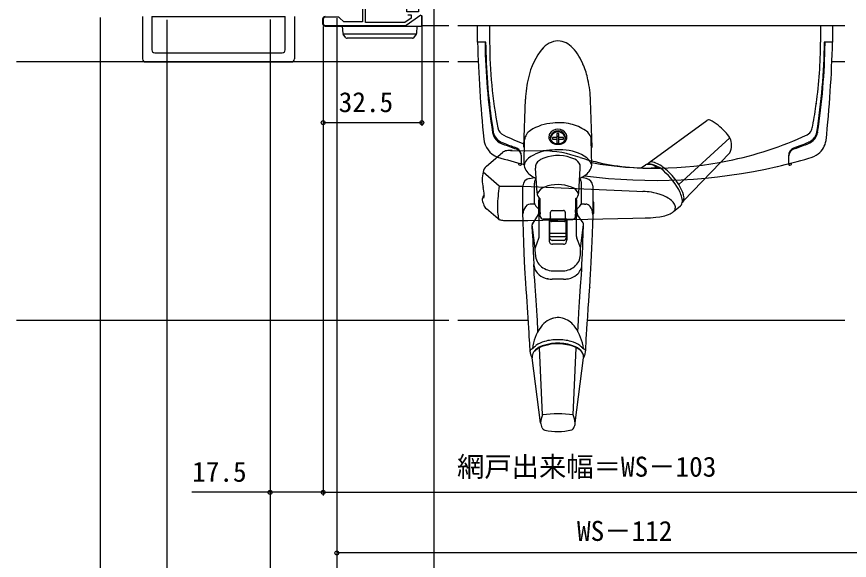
# Model space of a CAD drawing. Units: millimetres, scale not verified. Extents: x -525 to 525, y -783 to 778.
# Drawn here: x 0.6 to 275, y -521.1 to -341.8 of the extents above; entities that cross this region are included whole.
import ezdxf
from ezdxf.enums import TextEntityAlignment as Align

# ---------------------------------------------------------------- set-up
doc = ezdxf.new("R2010")
doc.units = ezdxf.units.MM
doc.header["$LTSCALE"] = 4
for name, color, linetype in [('0-2_YKK_11', 7, 'Continuous'), ('0-3_YKK_12', 2, 'Continuous'), ('0-4_YKK_13', 4, 'Continuous'), ('0-6_YKK_D', 6, 'Continuous'), ('0-8_YSS_K', 3, 'Continuous')]:
    doc.layers.add(name, color=color, linetype=linetype)
doc.styles.add('ＭＳ ゴシック', font='')
doc.styles.get('ＭＳ ゴシック').set_extended_font_data('MS Gothic')

msp = doc.modelspace()

# ---------------------------------------------------------------- linework, layer by layer
at = {"layer": '0-2_YKK_11'}
for p, q in [((101.642, -342.696), (101.642, -344.096)), ((106.552, -341.996), (102.342, -341.996)), ((129.023, -344.67), (133.843, -341.305)), ((102.342, -344.796), (128.622, -344.796))]:
    msp.add_line(p, q, dxfattribs=at)
for points in [[(132.043, -336.677), (132.294, -336.889), (132.613, -336.803), (132.884, -337.272), (132.307, -337.849), (132.409, -338.096), (133.042, -338.096), (133.042, -340.296), (129.242, -340.296), (129.242, -337.296), (128.942, -336.996), (128.789, -336.667), (129.242, -336.127), (129.242, -331.296), (127.916, -331.296), (127.742, -331.396), (127.569, -331.496), (116.316, -331.496), (116.142, -331.396), (115.969, -331.296), (114.642, -331.296), (114.642, -343.596), (108.442, -343.596), (107.047, -342.201)], [(128.528, -343.796), (115.542, -343.796), (115.542, -332.496), (128.342, -332.496), (128.342, -335.799), (128.1, -336.089)], [(129.542, -341.296), (130.642, -341.296), (130.642, -342.319), (128.528, -343.796)]]:
    msp.add_lwpolyline(points, dxfattribs=at)
for centre, start, end in [((102.342, -342.696), 90.00001, 179.99999), ((106.553, -342.696), 45.00004, 90.00003), ((102.342, -344.096), 180.00001, 269.99999), ((128.622, -344.096), 269.99992, 304.91935)]:
    msp.add_arc(centre, 0.7, start, end, dxfattribs=at)
at = {"layer": '0-3_YKK_12'}
for p, q in [((134.142, -344.796), (143.048, -344.796)), ((146.048, -344.796), (273.497, -344.796)), ((143.048, -356.796), (0.643, -356.796)), ((152.714, -356.796), (146.048, -356.796)), ((273.497, -356.796), (269.238, -356.796))]:
    msp.add_line(p, q, dxfattribs=at)
at = {"layer": '0-4_YKK_13'}
for p, q in [((42.142, -341.795), (42.142, -355.782)), ((45.195, -341.848), (45.195, -352.754)), ((45.219, -341.848), (89.065, -341.848)), ((89.09, -352.754), (89.09, -341.848)), ((92.142, -341.795), (92.142, -355.782)), ((101.442, -342.696), (101.442, -344.096)), ((134.142, -344.836), (134.142, -341.396)), ((102.342, -344.996), (128.661, -344.996)), ((128.661, -344.996), (134.142, -344.996)), ((134.142, -344.996), (134.142, -344.836)), ((152.474, -350.296), (152.474, -344.796)), ((156.474, -344.796), (156.474, -350.296)), ((265.474, -344.796), (265.474, -350.296)), ((108.209, -347.498), (132.376, -347.498)), ((108.259, -347.585), (108.247, -347.569)), ((109.137, -348.79), (108.259, -347.585)), ((132.326, -347.585), (131.448, -348.79)), ((132.338, -347.569), (132.326, -347.585)), ((131.044, -348.996), (130.64, -348.996)), ((155.274, -350.296), (152.474, -350.296)), ((46.164, -353.731), (88.121, -353.731)), ((43.14, -356.781), (47.142, -356.781)), ((47.142, -356.781), (87.142, -356.781)), ((87.142, -356.781), (91.145, -356.781)), ((167.7, -384.874), (168.25, -369.022)), ((209.035, -389.971), (228.028, -376.111)), ((179.319, -381.342), (178.619, -381.342)), ((264.527, -379.974), (264.503, -380.104)), ((167.826, -390.448), (167.964, -382.417)), ((190.11, -390.817), (189.973, -382.417)), ((218.776, -397.13), (235.667, -381.811)), ((261.75, -383.176), (261.585, -383.255)), ((262.082, -383.409), (262.214, -383.335)), ((155.467, -391.172), (160.703, -386.638)), ((163.321, -385.927), (173.985, -386.059)), ((165.391, -385.177), (164.546, -384.867)), ((167.922, -384.873), (167.7, -384.874)), ((220.332, -402.583), (235.593, -386.781)), ((166.974, -390.336), (166.974, -387.832)), ((254.974, -387.82), (254.974, -387.962)), ((165.974, -390.087), (165.974, -390.364)), ((166.2, -390.654), (166.6, -390.756)), ((166.974, -390.465), (166.974, -390.336)), ((167.832, -390.976), (167.836, -391.003)), ((172.114, -399.955), (171.597, -391.833)), ((185.816, -400.005), (186.341, -391.833)), ((206.383, -391.7), (207.867, -390.748)), ((211.711, -391.336), (211.201, -391.074)), ((255.348, -390.756), (255.749, -390.654)), ((255.974, -390.364), (255.974, -390.082)), ((159.654, -397.686), (154.333, -393.077)), ((169.503, -395.212), (171.323, -394.92)), ((188.437, -395.212), (186.641, -394.91)), ((171.213, -403.378), (171.214, -396.685)), ((186.725, -403.378), (186.725, -396.714)), ((190.469, -397.668), (190.469, -408.915)), ((172.969, -401.745), (172.969, -407.63)), ((220.332, -402.583), (219.93, -403.113)), ((159.269, -408.499), (155.45, -405.191)), ((170.718, -403.611), (169.907, -403.612)), ((173.079, -403.373), (172.969, -403.373)), ((177.069, -405.757), (180.869, -405.757)), ((184.867, -403.373), (184.969, -403.373)), ((184.872, -403.373), (184.871, -403.36)), ((185.219, -405.321), (185.223, -406.282)), ((187.788, -403.611), (187.22, -403.611)), ((187.788, -403.611), (188.122, -403.617)), ((217.081, -406.13), (219.379, -404.158)), ((172.493, -407.088), (170.664, -409.897)), ((172.82, -414.324), (172.82, -407.821)), ((172.969, -406.373), (173.124, -406.373)), ((173.13, -407.639), (173.094, -406.373)), ((176.108, -408.623), (174.133, -408.623)), ((176.069, -408.623), (176.069, -415.571)), ((176.219, -408.598), (176.219, -414.388)), ((176.425, -408.008), (176.411, -408.32)), ((176.569, -409.032), (176.569, -406.294)), ((181.369, -408.554), (176.569, -408.554)), ((181.369, -406.294), (181.369, -409.033)), ((181.529, -408.342), (181.511, -407.997)), ((181.719, -414.388), (181.719, -408.601)), ((181.83, -408.623), (183.805, -408.623)), ((181.869, -408.623), (181.869, -415.571)), ((184.969, -406.373), (184.822, -406.373)), ((184.825, -406.393), (184.826, -406.373)), ((185.118, -414.324), (185.118, -407.867)), ((187.247, -409.856), (185.471, -407.14)), ((190.769, -406.773), (190.469, -406.773)), ((170.603, -413.411), (170.501, -410.479)), ((171.485, -418.248), (170.535, -410.525)), ((181.069, -409.352), (176.869, -409.352)), ((186.453, -418.248), (187.403, -410.525)), ((176.219, -413.244), (181.719, -413.244)), ((181.868, -414.272), (181.869, -414.255)), ((171.548, -417.972), (172.717, -414.908)), ((181.719, -414.388), (176.219, -414.388)), ((180.818, -415.587), (177.069, -415.587)), ((186.39, -417.972), (185.221, -414.908)), ((171.485, -418.248), (171.548, -417.972)), ((171.559, -420.311), (171.485, -418.248)), ((171.066, -423.716), (171.037, -423.56)), ((177.489, -425.674), (180.163, -425.676)), ((175.642, -428.269), (175.443, -428.232)), ((180.806, -428.422), (177.132, -428.422)), ((182.296, -428.269), (182.495, -428.232)), ((170.028, -453.23), (169.827, -452.1)), ((173.919, -473.109), (172.958, -450.978)), ((184.019, -473.109), (184.979, -450.978)), ((187.915, -453.235), (188.111, -452.1)), ((173.274, -475.696), (170.487, -454.262)), ((184.663, -475.734), (187.45, -454.262))]:
    msp.add_line(p, q, dxfattribs=at)
for points in [[(108.19, -347.411), (108.042, -344.996), (109.041, -344.996), (131.544, -344.996), (132.542, -344.996), (132.395, -347.411)], [(269.474, -344.796), (269.474, -350.296), (266.679, -350.296)], [(130.64, -348.996), (109.945, -348.996), (109.541, -348.996)], [(190.014, -384.873), (190.227, -384.873), (189.724, -369.528)], [(179.319, -382.284), (180.769, -382.284), (180.769, -381.678), (179.319, -381.678), (179.319, -380.422), (178.619, -380.422), (178.619, -381.678), (177.169, -381.678), (177.169, -382.284), (178.619, -382.284)], [(178.619, -381.678), (178.619, -383.54), (179.319, -383.54), (179.319, -381.678)], [(254.974, -387.965), (254.974, -390.315), (254.974, -390.465)], [(159.654, -397.686), (167.647, -397.712), (204.952, -399.381), (206.981, -399.467)], [(167.469, -406.623), (167.469, -403.123), (167.469, -397.668)], [(214.746, -407.298), (215.373, -407.08), (216.006, -406.812), (216.329, -406.646), (216.737, -406.387), (217.081, -406.13), (217.288, -405.888), (217.453, -405.638), (217.579, -405.367), (217.657, -405.097), (217.691, -404.809), (217.681, -404.523), (217.631, -404.245), (217.521, -403.914), (217.387, -403.635), (217.204, -403.336), (216.971, -403.03), (216.619, -402.65), (216.397, -402.444), (216.013, -402.129), (215.709, -401.908), (215.303, -401.644), (214.736, -401.321), (213.6, -400.793), (212.664, -400.448), (211.571, -400.127), (210.597, -399.9), (209.761, -399.747)], [(169.818, -451.958), (169.785, -451.361), (169.742, -450.564), (169.686, -449.52), (169.631, -448.528), (169.553, -447.247), (169.472, -445.918), (169.386, -444.545), (169.272, -442.755), (169.161, -441.025), (169.057, -439.454), (168.932, -437.581), (168.816, -435.867), (168.685, -433.952), (168.535, -431.723), (168.403, -429.718), (168.296, -428.042), (168.201, -426.545), (167.989, -422.683), (167.722, -416.362), (167.476, -409.324), (167.469, -406.623), (167.369, -406.623), (167.369, -403.123), (167.469, -403.123)], [(172.719, -406.234), (172.719, -405.321), (172.719, -402.995), (172.746, -401.517)], [(172.769, -407.827), (172.762, -407.501), (172.758, -407.137), (172.756, -406.713), (172.755, -406.313), (172.754, -405.827), (172.754, -405.495), (172.755, -404.862), (172.762, -403.275), (172.79, -401.575)], [(173.043, -401.819), (173.045, -402.893), (173.048, -403.373)], [(173.058, -403.373), (173.057, -403.189), (173.059, -403.002)], [(184.889, -403.373), (184.89, -403.239), (184.892, -403.084), (184.893, -402.873), (184.893, -402.658), (184.894, -402.164), (184.898, -401.817)], [(184.969, -401.748), (184.969, -402.136), (184.969, -403.373), (184.969, -405.18), (184.969, -406.373), (184.969, -407.63), (184.969, -407.673)], [(185.165, -407.873), (185.184, -405.18), (185.17, -402.719), (185.146, -401.558)], [(190.769, -406.773), (190.769, -402.973), (190.469, -402.973)], [(173.124, -406.368), (173.122, -406.027), (173.117, -405.538), (173.117, -404.794), (173.089, -403.823), (173.079, -403.373)], [(184.822, -406.393), (184.821, -406.373), (184.82, -406.317), (184.82, -406.186), (184.82, -406.052), (184.821, -405.915), (184.822, -405.787), (184.823, -405.663), (184.825, -405.485), (184.827, -405.296), (184.833, -404.918), (184.84, -404.455), (184.849, -404.018), (184.858, -403.636), (184.866, -403.4), (184.868, -403.361)], [(161.661, -409.013), (169.071, -409.013), (203.642, -408.306), (207.702, -408.211)], [(207.704, -408.22), (209.435, -408.152), (211.191, -407.996), (212.592, -407.8)], [(186.907, -423.483), (186.999, -421.762), (187.088, -419.921), (187.18, -417.673), (187.232, -416.344), (187.334, -413.411), (187.437, -410.479), (187.437, -410.444)], [(188.121, -451.994), (188.191, -450.697), (188.261, -449.351), (188.334, -448.072), (188.424, -446.624), (188.531, -444.876), (188.65, -442.989), (188.795, -440.747), (188.981, -437.945), (189.134, -435.688), (189.264, -433.775), (189.374, -432.156), (189.448, -431.035), (189.448, -431.162), (189.604, -428.627), (189.726, -426.711), (189.829, -424.963), (189.943, -422.819), (190.049, -420.515), (190.147, -418.136), (190.232, -415.937), (190.326, -413.347), (190.436, -410.275), (190.469, -408.915)], [(170.603, -413.411), (170.705, -416.344), (170.823, -419.308), (170.916, -421.307), (171.037, -423.56)], [(186.379, -420.311), (186.453, -418.248), (186.39, -417.972)], [(172.398, -445.625), (172.357, -444.876), (172.319, -444.124), (172.267, -443.125), (172.203, -441.883), (172.131, -440.512), (172.033, -438.737), (171.929, -436.982), (171.827, -435.385), (171.714, -433.747), (171.606, -432.265), (171.491, -430.731), (171.33, -428.622), (171.198, -426.903), (171.115, -425.229), (171.04, -423.581)], [(185.538, -445.72), (185.729, -441.987), (185.867, -439.413), (186.083, -435.822), (186.447, -430.733), (186.739, -426.903), (186.823, -425.229), (186.906, -423.511)]]:
    msp.add_lwpolyline(points, dxfattribs=at)
for centre, radius, start, end in [((102.342, -342.696), 0.9, 90, 180), ((102.342, -344.096), 0.9, 180, 270), ((108.49, -347.393), 0.3, 183.5, 216.09486), ((132.095, -347.393), 0.3, 323.90514, 356.5), ((109.541, -348.496), 0.5, 216.09486, 270), ((131.044, -348.496), 0.5, 270, 323.90514), ((603.202, -336.904), 450.926, 181.70183, 185.76277), ((362.973, -348.008), 208.02, 180.71263, 188.85765), ((155.27, -350.596), 0.3, 89.13177, 179.93816), ((361.729, -347.769), 206.582, 180.70076, 188.15072), ((314.079, -349.615), 157.607, 180.24748, 190.54119), ((179.342, -356.961), 7.125, 92.96322, 141.76008), ((178.679, -356.734), 6.896, 41.20227, 87.54694), ((132.671, -351.429), 132.808, 351.71611, 0.48879), ((71.85, -348.696), 194.942, 350.78163, 359.52987), ((59.322, -348.051), 207.673, 351.15773, 359.29805), ((266.679, -350.596), 0.3, 341.02945, 90.90299), ((-166.374, -337.737), 436.029, 354.0803, 358.34951), ((269.166, -350.596), 0.3, 359.98926, 88.44884), ((190.549, -366.297), 21.709, 139.69271, 168.53901), ((170.881, -364.098), 17.618, 20.79884, 42.5176), ((167.154, -366.733), 22.068, 10.70377, 23.75796), ((202.75, -370.44), 34.529, 165.82302, 177.64679), ((156.707, -370.271), 33.026, 1.28898, 13.36951), ((342.401, -350.003), 187.131, 185.96683, 189.22032), ((163.62, -358.053), 101.261, 348.80715, 352.99179), ((162.6, -377.734), 3.541, 191.63763, 245.72424), ((178.203, -392.041), 15.138, 93.28631, 123.25481), ((179.287, -395.076), 18.253, 77.66017, 96.13864), ((180.398, -390.142), 13.196, 54.63254, 77.79816), ((228.686, -376.894), 1.022, 63.4129, 130.04515), ((221.654, -390.66), 16.481, 41.48105, 62.99962), ((257.233, -377.069), 5.755, 337.42539, 353.32502), ((162.264, -379.142), 4.913, 190.52238, 253.55072), ((162.214, -379.012), 4.631, 192.16143, 249.71062), ((205.47, -284.83), 105.858, 245.24581, 249.12996), ((172.162, -382.962), 4.233, 122.28243, 172.61205), ((178.719, -381.734), 2.749, 153.60371, 179.80112), ((178.964, -382.031), 3.104, 90.14922, 150.71251), ((178.118, -381.814), 1.654, 161.07986, 229.18843), ((178.576, -382.06), 2.053, 116.88843, 181.23601), ((178.973, -381.965), 2.515, 9.84675, 164.14525), ((178.999, -382.568), 2.702, 61.0144, 120.02852), ((178.974, -382.031), 3.104, 29.28749, 89.85078), ((179.253, -382.075), 2.147, 353.47219, 60.56318), ((179.219, -381.734), 2.749, 0.19888, 26.39629), ((185.974, -382.834), 4.021, 5.94499, 59.14226), ((227.048, -387.051), 10.087, 31.30055, 46.42477), ((210.781, -271.312), 120.508, 281.54804, 294.68469), ((259.123, -377.497), 3.86, 300.93975, 332.51074), ((259.772, -379.033), 4.59, 295.52661, 348.78869), ((259.817, -379.211), 4.77, 300.17059, 349.21271), ((161.569, -381.547), 7.044, 185.1106, 249.12926), ((298.316, -30.505), 378.77, 248.65508, 249.31866), ((206.912, -266.356), 126.195, 248.60329, 250.68671), ((179.128, -381.474), 3.168, 184.47868, 190.75625), ((178.118, -381.552), 2.164, 193.71523, 238.76643), ((178.83, -380.976), 2.746, 224.43853, 272.97482), ((178.952, -380.022), 3.903, 238.78866, 265.30335), ((178.909, -377.685), 6.233, 267.45609, 274.66438), ((179.122, -381.02), 2.702, 266.81766, 305.07128), ((179.201, -380.67), 3.234, 271.56725, 306.05599), ((179.785, -381.799), 1.687, 301.85835, 8.31396), ((179.931, -381.617), 2.039, 305.39611, 357.05823), ((230.561, -384.221), 5.646, 333.03884, 25.26522), ((177.424, -170.345), 228.94, 290.24075, 291.56841), ((250.513, -358.317), 27.631, 290.14651, 294.75046), ((260.276, -381.494), 7.157, 308.91929, 350.24858), ((162.585, -389.124), 3.118, 98.93665, 127.12597), ((163.505, -394.317), 8.392, 87.33305, 100.46617), ((164.21, -388.042), 2.766, 1.84416, 69.56946), ((164.091, -387.751), 2.884, 358.38787, 63.13434), ((177.681, -400.302), 14.502, 92.30093, 121.51192), ((173.154, -425.797), 39.747, 70.72247, 88.80112), ((178.879, -404.243), 18.517, 85.1592, 95.51645), ((180.32, -399.843), 14.051, 54.24166, 88.84113), ((257.802, -387.723), 2.829, 114.47711, 181.96796), ((257.764, -388.057), 2.791, 111.51548, 178.16261), ((-84.649, 552.896), 998.528, 289.99339, 290.19322), ((201.031, -253.089), 141.412, 252.73447, 256.41654), ((172.014, -391.743), 4.258, 116.6904, 169.36916), ((178.879, -404.243), 18.517, 118.2964, 119.25537), ((174.23, -391.517), 2.652, 121.12951, 186.83328), ((175.523, -392.534), 4.231, 105.66678, 129.0214), ((178.969, -400.819), 13.183, 65.20283, 110.36789), ((183.049, -392.01), 3.475, 22.05095, 65.34601), ((208.688, -317.367), 74.369, 252.46022, 268.22389), ((185.426, -392.216), 4.888, 16.63634, 50.57067), ((210.98, -273.265), 118.554, 259.85715, 281.6427), ((211.432, -217.684), 178.059, 282.93533, 286.36992), ((259.614, -380.064), 8.694, 283.31367, 306.39412), ((157.468, -393.653), 3.187, 128.89102, 169.58725), ((166.288, -390.353), 0.314, 178.10566, 253.74306), ((166.674, -390.465), 0.3, 255.87795, 0.23738), ((166.674, -389.95), 0.3, 257.96479, 358.71322), ((169.623, -390.691), 1.814, 172.28103, 189.0211), ((172.807, -389.903), 5.092, 192.47998, 239.50529), ((183.247, -391.463), 3.116, 353.18859, 14.08029), ((185.216, -390.009), 4.961, 299.69523, 350.62223), ((211.102, -218.426), 177.409, 262.42397, 283.08428), ((208.207, -367.222), 24.546, 265.73854, 278.25579), ((208.86, -391.997), 1.596, 88.3698, 128.4771), ((208.935, -393.907), 3.366, 51.84052, 107.24554), ((209.914, -391.19), 1.466, 75.70535, 147.97788), ((208.818, -394.956), 4.555, 58.45665, 89.47052), ((207.827, -398.809), 9.366, 48.75062, 74.84042), ((212.049, -389.47), 2.068, 239.97792, 261.18171), ((212.032, -390.688), 0.722, 243.61492, 271.34554), ((212, -392.438), 1.028, 35.07789, 88.23491), ((197.14, -411.185), 24.91, 29.62623, 50.8749), ((202.475, -406.648), 18.824, 34.79987, 52.23731), ((255.274, -389.95), 0.3, 180, 283.67405), ((255.274, -390.465), 0.3, 180.06874, 284.16262), ((255.674, -390.363), 0.3, 284.40057, 359.96204), ((164.651, -395.617), 10.626, 166.1733, 194.1577), ((174.691, -387.988), 7.724, 234.66382, 248.00826), ((183.824, -388.965), 6.587, 290.59322, 306.13475), ((219.11, -406.577), 60.116, 171.49437, 177.8366), ((169.998, -397.691), 2.529, 96.91709, 179.46262), ((173.391, -396.657), 2.178, 153.60168, 180.7276), ((172.555, -396.392), 1.317, 124.01733, 147.07522), ((178.956, -409.169), 11.98, 67.87654, 111.48142), ((185.846, -395.878), 0.67, 19.44425, 64.6978), ((184.077, -396.762), 2.646, 1.85937, 24.76319), ((187.963, -397.672), 2.506, 0.10292, 81.51399), ((207.026, -404.458), 13.86, 13.29978, 37.82311), ((141.756, -401.322), 12.969, 3.1465, 14.1278), ((174.714, -399.821), 2.604, 182.76086, 229.87192), ((175.663, -401.55), 3.694, 107.22427, 161.18233), ((182.459, -401.391), 3.47, 17.45934, 73.09591), ((183.224, -399.832), 2.597, 310.02082, 357.00193), ((206.357, -419.632), 20.174, 80.28652, 88.22889), ((208.884, -404.261), 11.28, 11.69437, 32.49667), ((156.642, -402.458), 2.677, 136.33059, 171.29307), ((155.943, -401.939), 1.95, 183.33873, 190.70989), ((165.978, -399.383), 12.303, 193.72507, 201.94823), ((152.406, -400.815), 2.309, 336.67414, 5.09132), ((168.322, -403.341), 4.757, 359.61495, 4.0892), ((217.182, -402.544), 2.806, 339.803, 11.70058), ((217.694, -401.548), 2.833, 338.58362, 5.6372), ((157.121, -403.045), 2.72, 200.13307, 232.09265), ((175.828, -404.833), 16.8, 177.17498, 193.07953), ((171.833, -407.016), 4.364, 145.16605, 178.4804), ((170.131, -405.969), 2.371, 96.89876, 152.11233), ((170.684, -404.723), 1.113, 47.99601, 88.2659), ((171.968, -403.37), 0.754, 180.60468, 224.31642), ((179.707, -397.7), 10.34, 216.81876, 227.48356), ((177.069, -406.257), 0.5, 90, 180), ((180.87, -406.257), 0.5, 355.78511, 90.13196), ((176.273, -395.921), 12.976, 313.57946, 321.54617), ((185.742, -403.288), 0.987, 314.66933, 354.77499), ((187.24, -404.652), 1.042, 91.12193, 140.50342), ((187.918, -405.718), 2.111, 38.65709, 84.44929), ((186.316, -406.985), 4.153, 359.4306, 38.49619), ((218.59, -403.155), 1.277, 308.18329, 343.71727), ((160.68, -406.481), 2.463, 235.04548, 263.93861), ((171.025, -406.243), 1.693, 330.13824, 0.30269), ((172.773, -407.631), 0.196, 269.30028, 1.14317), ((187.07, -406.074), 13.97, 181.2267, 182.92511), ((142.352, -406.515), 30.773, 359.49262, 0.26346), ((174.144, -407.607), 1.016, 178.33082, 269.37423), ((176.12, -408.329), 0.291, 269.82109, 1.51358), ((176.605, -408.06), 0.186, 101.03503, 164.25939), ((181.327, -408.067), 0.194, 18.07808, 77.42674), ((181.828, -408.323), 0.3, 180.2729, 270.34758), ((183.838, -407.651), 0.965, 268.60949, 359.27887), ((81.572, -403.772), 103.304, 357.80505, 358.55741), ((185.168, -407.673), 0.2, 175.967, 268.93971), ((186.949, -406.246), 1.727, 180.88883, 210.97288), ((211.36, -397.648), 10.227, 276.91785, 289.33508), ((161.659, -399.796), 9.217, 262.27553, 270.0121), ((171.469, -410.432), 0.969, 143.55976, 182.74306), ((171.497, -410.395), 0.971, 149.12902, 187.71056), ((176.878, -409.042), 0.31, 177.98905, 268.23319), ((181.067, -409.049), 0.303, 270.37979, 3.31734), ((186.41, -410.403), 1, 352.98574, 33.17795), ((186.387, -410.458), 1.05, 0.7756, 34.99232), ((170.958, -414.298), 1.862, 340.88072, 0.7939), ((177.764, -414.239), 1.694, 180.54007, 211.82675), ((180.259, -414.261), 1.609, 321.81792, 359.63027), ((186.98, -414.298), 1.862, 179.2061, 199.11928), ((177.903, -415.544), 1.835, 175.50889, 208.95102), ((177.066, -415.99), 0.879, 208.39472, 278.87331), ((177.1, -414.699), 0.889, 208.69733, 267.98363), ((178.97, -451.515), 34.701, 86.93729, 92.92035), ((180.858, -414.798), 0.79, 267.14017, 296.6902), ((180.863, -415.96), 0.905, 269.46566, 333.13899), ((180.763, -414.624), 0.989, 298.49899, 324.4397), ((179.926, -415.517), 1.944, 333.81114, 1.38276), ((176.897, -420.134), 5.33, 181.90475, 231.16262), ((181.052, -420.134), 5.33, 308.83738, 358.09525), ((175.599, -423.35), 4.548, 184.61846, 232.01356), ((177.664, -418.956), 6.722, 232.45365, 271.67849), ((180.284, -418.956), 6.722, 268.32151, 307.54635), ((182.338, -423.35), 4.548, 307.98644, 355.38154), ((176.555, -422.624), 5.717, 228.94047, 258.78237), ((181.383, -422.624), 5.717, 281.21763, 311.05953), ((177.825, -414.305), 14.133, 261.11556, 267.12956), ((180.113, -414.305), 14.133, 272.87044, 278.88444), ((179.261, -448.143), 7.128, 97.65788, 146.5772), ((178.961, -446.874), 5.843, 68.59227, 114.96267), ((178.688, -448.143), 7.128, 33.4228, 70.27182), ((185.253, -452.916), 14.772, 143.84574, 173.7047), ((172.696, -452.916), 14.772, 6.2953, 36.15426), ((176.625, -457.079), 8.385, 103.94165, 125.70126), ((178.969, -465.034), 15.344, 69.00703, 108.44514), ((178.934, -465.051), 15.55, 67.76079, 107.61826), ((178.524, -461.58), 13.233, 88.04831, 107.22412), ((179.425, -461.58), 13.233, 72.77588, 91.95169), ((181.323, -457.079), 8.385, 54.29874, 76.05835), ((170.345, -452.003), 0.527, 118.64041, 190.56298), ((167.425, -445.849), 6.286, 295.10981, 298.3932), ((169.628, -449.693), 1.86, 295.35381, 303.4599), ((173.287, -454.098), 2.815, 145.23222, 183.34045), ((173.298, -454.098), 2.815, 145.23222, 183.34045), ((169.693, -449.81), 1.726, 303.85629, 318.65586), ((175.82, -456.061), 6.043, 105.28166, 143.73956), ((176.113, -457.023), 6.843, 106.98546, 138.53866), ((-148.542, -101.795), 473.297, 312.46336, 312.58537), ((181.835, -457.023), 6.843, 41.46134, 73.01454), ((182.229, -455.966), 5.906, 36.10157, 63.98911), ((506.491, -101.795), 473.297, 227.41463, 227.53664), ((188.255, -449.81), 1.726, 221.34414, 236.14371), ((184.651, -454.098), 2.815, 356.65955, 34.76778), ((184.769, -453.996), 2.695, 0.27735, 33.59123), ((188.321, -449.693), 1.86, 236.5401, 244.64619), ((190.524, -445.849), 6.286, 241.6068, 244.89019), ((187.604, -452.003), 0.527, 349.43702, 61.35959), ((172.533, -452.732), 2.555, 191.11171, 216.78306), ((185.379, -452.706), 2.591, 323.08704, 352.20277), ((180.884, -476.268), 7.631, 155.52364, 175.70316), ((178.97, -508.242), 35.494, 81.82315, 98.18098), ((176.697, -476.289), 7.982, 3.28317, 23.48157), ((177.24, -475.484), 3.972, 183.06142, 207.71551), ((181.65, -475.753), 3.018, 326.8514, 358.50656), ((174.916, -476.853), 1.284, 204.30576, 260.63944), ((178.99, -459.536), 19.072, 256.92811, 283.46293), ((183.048, -476.916), 1.229, 278.1767, 337.2336)]:
    msp.add_arc(centre, radius, start, end, dxfattribs=at)
for centre, major_axis, ratio, start_param, end_param in [((81.984, -316.616), (36.541, 36.874), 0.115523, 3.0255416, 3.2555779), ((52.301, -316.616), (-36.541, 36.874), 0.115523, 3.0276074, 3.2576437), ((43.143, -355.778), (0.527, 0.854), 0.995755, 2.1255102, 3.6925049), ((91.141, -355.778), (-0.527, 0.854), 0.995755, 2.5906804, 4.1576751), ((173.063, -403.009), (0, -0.0537), 0.079173, 1.7015705, 4.5816148), ((184.87, -403.36), (0, 0.0132), 0.113308, 4.636778, 7.9295926), ((173.121, -406.788), (0, -0.0138), 0.185519, 4.712389, 7.8539816)]:
    msp.add_ellipse(centre, major_axis=major_axis, ratio=ratio, start_param=start_param, end_param=end_param, dxfattribs=at)
msp.add_ellipse((184.824, -406.393), major_axis=(0, -0.00613), ratio=0.244872, dxfattribs=at)
at = {"layer": '0-6_YKK_D'}
for p, q in [((138.142, -311.295), (138.142, -539.648)), ((28.142, -342.113), (28.142, -539.648)), ((50.142, -342.848), (50.142, -559.648)), ((50.142, -342.848), (50.142, -539.648)), ((50.142, -342.848), (50.142, -539.648)), ((84.142, -342.795), (84.142, -499.648)), ((84.142, -342.848), (84.142, -579.648)), ((84.142, -342.848), (84.142, -539.648)), ((84.142, -342.848), (84.142, -539.648)), ((106.142, -342.296), (106.142, -519.648)), ((106.142, -342.296), (106.142, -539.648)), ((106.142, -342.296), (106.142, -539.648)), ((134.142, -341.731), (134.142, -377.796)), ((101.642, -345.096), (101.642, -499.648)), ((101.642, -345.096), (101.642, -499.648)), ((101.642, -345.096), (101.642, -377.796)), ((101.642, -376.796), (134.142, -376.796)), ((101.642, -498.648), (318.642, -498.648)), ((314.142, -518.648), (106.142, -518.648))]:
    msp.add_line(p, q, dxfattribs=at)
msp.add_lwpolyline([(101.642, -498.648), (84.142, -498.648), (58.342, -498.648)], dxfattribs=at)
for centre in [(101.642, -376.796), (134.142, -376.796), (84.142, -498.648), (101.642, -498.648), (101.642, -498.648), (106.142, -518.648)]:
    msp.add_circle(centre, 0.637, dxfattribs=at)
at = {"layer": '0-8_YSS_K'}
for p, q in [((0.643, -441.896), (143.048, -441.896)), ((146.048, -441.896), (169.217, -441.896)), ((188.721, -441.896), (273.497, -441.896))]:
    msp.add_line(p, q, dxfattribs=at)

# ---------------------------------------------------------------- texts
at = {"layer": '0-6_YKK_D', "style": 'ＭＳ ゴシック'}
for s, p in [('32.5', (106.745, -375.296)), ('網戸出来幅＝WS－103', (145.736, -495.472)), ('17.5', (58.462, -497.148)), ('WS－112', (185.264, -516.648))]:
    msp.add_text(s, height=6.598, dxfattribs=at).set_placement(p, align=Align.BOTTOM_LEFT)

doc.saveas('drawing.dxf')
